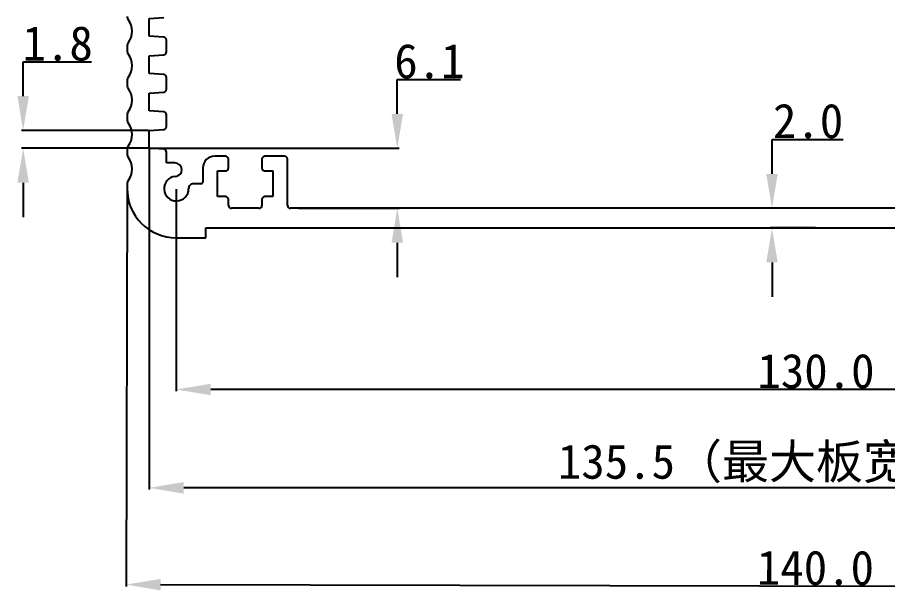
# Model space of a CAD drawing. Header units: inches. Extents: x 1067 to 1242, y 88 to 194.
# Drawn here: x 1067 to 1155.5, y 88.2 to 146.8 of the extents above; entities that cross this region are included whole.
import ezdxf

# ---------------------------------------------------------------- set-up
doc = ezdxf.new("R2010")
doc.units = ezdxf.units.IN
doc.header["$MEASUREMENT"] = 0
doc.layers.get('Defpoints').update_dxf_attribs({"color": 3, "lineweight": 5})
for name, color, linetype, lineweight in [('壳体层', 7, 'Continuous', 30), ('标注层', 7, 'Continuous', 5), ('槽宽标注', 30, 'Continuous', 5)]:
    doc.layers.add(name, color=color, linetype=linetype, lineweight=lineweight)
doc.styles.get("Standard").update_dxf_attribs({"font": 'simhei.ttf'})
doc.dimstyles.get("Standard").update_dxf_attribs({"dimtxt": 2.5, "dimasz": 2.5, "dimexe": 0.18, "dimexo": 0.0625, "dimgap": 0.09, "dimtad": 1, "dimtoh": 1, "dimdec": 1, "dimzin": 0, "dimdsep": 46, "dimtxsty": 'Standard', "dimcen": 0.09, "dimadec": 0, "dimazin": 0, "dimtfac": 1, "dimtdec": 1, "dimtofl": 0, "dimtmove": 0, "dimatfit": 3, "dimfxl": 1, "dimtolj": 1, "dimtzin": 0, "dimarcsym": 0})

# ---------------------------------------------------------------- blocks, each defined once
blk = doc.blocks.new('*D48')
at = {"layer": 'Defpoints', "color": 0, "transparency": 16777216}
for p in [(1083.193, 129.392), (1213.193, 129.392), (1083.193, 108.98)]:
    blk.add_point(p, dxfattribs=at)
at = {"layer": '标注层', "color": 0, "lineweight": -2, "transparency": 16777216}
for p, q in [((1083.193, 129.33), (1083.193, 108.8)), ((1213.193, 129.33), (1213.193, 108.8)), ((1209.693, 108.98), (1086.693, 108.98))]:
    blk.add_line(p, q, dxfattribs=at)
at = {"layer": '标注层', "color": 0, "transparency": 16777216}
for points in [[(1086.693, 109.563), (1086.693, 108.396), (1083.193, 108.98)], [(1209.693, 109.563), (1209.693, 108.396), (1213.193, 108.98)]]:
    blk.add_solid(points, dxfattribs=at)
at = {"layer": '标注层', "color": 0, "lineweight": 25, "transparency": 16777216, "insert": (1148.193, 110.839), "char_height": 3.5, "attachment_point": 5}
blk.add_mtext('\\A1;130.0', dxfattribs=at)
blk = doc.blocks.new('*D49')
at = {"layer": 'Defpoints', "color": 0, "transparency": 16777216}
for p in [(1080.443, 133.492), (1215.943, 133.492), (1080.443, 98.98)]:
    blk.add_point(p, dxfattribs=at)
at = {"layer": '槽宽标注', "color": 0, "lineweight": -2, "transparency": 16777216}
for p, q in [((1080.443, 133.43), (1080.443, 98.8)), ((1215.943, 133.43), (1215.943, 98.8)), ((1212.443, 98.98), (1083.943, 98.98))]:
    blk.add_line(p, q, dxfattribs=at)
at = {"layer": '槽宽标注', "color": 0, "transparency": 16777216}
for points in [[(1083.943, 99.563), (1083.943, 98.396), (1080.443, 98.98)], [(1212.443, 99.563), (1212.443, 98.396), (1215.943, 98.98)]]:
    blk.add_solid(points, dxfattribs=at)
at = {"layer": '槽宽标注', "color": 0, "lineweight": 25, "transparency": 16777216, "insert": (1148.193, 101.429), "char_height": 3.5, "attachment_point": 5}
blk.add_mtext('\\A1;135.5（最大板宽134.9）', dxfattribs=at)
blk = doc.blocks.new('*D50')
at = {"layer": 'Defpoints', "color": 0, "transparency": 16777216}
for p in [(1078.193, 129.733), (1218.193, 129.392), (1078.095, 89.15)]:
    blk.add_point(p, dxfattribs=at)
at = {"layer": '标注层', "color": 0, "lineweight": -2, "transparency": 16777216}
for p, q in [((1078.193, 129.671), (1078.094, 88.97)), ((1218.193, 129.33), (1218.094, 88.629)), ((1214.595, 88.818), (1081.595, 89.142))]:
    blk.add_line(p, q, dxfattribs=at)
at = {"layer": '标注层', "color": 0, "transparency": 16777216}
for points in [[(1081.596, 89.725), (1081.593, 88.558), (1078.095, 89.15)], [(1214.596, 89.401), (1214.593, 88.234), (1218.095, 88.809)]]:
    blk.add_solid(points, dxfattribs=at)
at = {"layer": '标注层', "color": 0, "lineweight": 25, "transparency": 16777216, "insert": (1148.139, 90.839), "char_height": 3.5, "attachment_point": 5, "rotation": 359.86046}
blk.add_mtext('\\A1;140.0', dxfattribs=at)
blk = doc.blocks.new('*D51')
at = {"layer": 'Defpoints', "color": 0, "transparency": 16777216}
for p in [(1067.631, 135.292), (1080.443, 135.292), (1080.443, 133.492)]:
    blk.add_point(p, dxfattribs=at)
at = {"layer": '标注层', "color": 0, "lineweight": -2, "transparency": 16777216}
for p, q in [((1067.631, 138.792), (1067.631, 142.292)), ((1067.631, 142.292), (1074.563, 142.292)), ((1080.381, 135.292), (1067.451, 135.292)), ((1080.381, 133.492), (1067.451, 133.492)), ((1067.631, 129.992), (1067.631, 126.492))]:
    blk.add_line(p, q, dxfattribs=at)
at = {"layer": '标注层', "color": 0, "transparency": 16777216}
for points in [[(1067.047, 138.792), (1068.214, 138.792), (1067.631, 135.292)], [(1067.047, 129.992), (1068.214, 129.992), (1067.631, 133.492)]]:
    blk.add_solid(points, dxfattribs=at)
at = {"layer": '标注层', "color": 0, "lineweight": 25, "transparency": 16777216, "insert": (1071.142, 144.132), "char_height": 3.5, "attachment_point": 5}
blk.add_mtext('\\A1;1.8', dxfattribs=at)
blk = doc.blocks.new('*D53')
at = {"layer": 'Defpoints', "color": 0, "transparency": 16777216}
for p in [(1080.443, 133.492), (1095.547, 127.392), (1105.646, 127.392)]:
    blk.add_point(p, dxfattribs=at)
at = {"layer": '标注层', "color": 0, "linetype": 'Continuous', "lineweight": -2, "transparency": 16777216}
for p, q in [((1105.646, 136.992), (1105.646, 140.492)), ((1105.646, 140.492), (1112.087, 140.492)), ((1080.506, 133.492), (1105.826, 133.492)), ((1095.609, 127.392), (1105.826, 127.392)), ((1105.646, 123.892), (1105.646, 120.392))]:
    blk.add_line(p, q, dxfattribs=at)
at = {"layer": '标注层', "color": 0, "transparency": 16777216}
for points in [[(1105.063, 136.992), (1106.229, 136.992), (1105.646, 133.492)], [(1105.063, 123.892), (1106.229, 123.892), (1105.646, 127.392)]]:
    blk.add_solid(points, dxfattribs=at)
at = {"layer": '标注层', "color": 0, "lineweight": 25, "transparency": 16777216, "insert": (1108.911, 142.332), "char_height": 3.5, "attachment_point": 5}
blk.add_mtext('\\A1;6.1', dxfattribs=at)
blk = doc.blocks.new('*D54')
at = {"layer": 'Defpoints', "color": 0, "transparency": 16777216}
for p in [(1148.193, 127.392), (1143.725, 125.392), (1148.193, 125.392)]:
    blk.add_point(p, dxfattribs=at)
at = {"layer": '标注层', "color": 0, "linetype": 'Continuous', "lineweight": -2, "transparency": 16777216}
for p, q in [((1143.725, 130.892), (1143.725, 134.392)), ((1143.725, 134.392), (1150.972, 134.392)), ((1148.131, 127.392), (1143.545, 127.392)), ((1148.131, 125.392), (1143.545, 125.392)), ((1143.725, 121.892), (1143.725, 118.392))]:
    blk.add_line(p, q, dxfattribs=at)
at = {"layer": '标注层', "color": 0, "transparency": 16777216}
for points in [[(1143.142, 130.892), (1144.308, 130.892), (1143.725, 127.392)], [(1143.142, 121.892), (1144.308, 121.892), (1143.725, 125.392)]]:
    blk.add_solid(points, dxfattribs=at)
at = {"layer": '标注层', "color": 0, "lineweight": 25, "transparency": 16777216, "insert": (1147.394, 136.252), "char_height": 3.5, "attachment_point": 5}
blk.add_mtext('\\A1;2.0', dxfattribs=at)

msp = doc.modelspace()

# ---------------------------------------------------------------- linework, layer by layer
at = {"layer": '壳体层', "lineweight": 25}
for p, q in [((1080.443, 146.692), (1081.914, 146.795)), ((1080.443, 144.892), (1080.443, 146.692)), ((1081.914, 144.789), (1080.443, 144.892)), ((1082.193, 143.294), (1082.193, 144.49)), ((1078.193, 143.892), (1078.193, 143.392)), ((1080.443, 142.892), (1081.914, 142.995)), ((1080.443, 141.092), (1080.443, 142.892)), ((1081.914, 140.989), (1080.443, 141.092)), ((1082.193, 139.494), (1082.193, 140.69)), ((1078.193, 140.392), (1078.193, 139.892)), ((1080.443, 139.092), (1081.914, 139.195)), ((1080.443, 137.292), (1080.443, 139.092)), ((1081.914, 137.189), (1080.443, 137.292)), ((1078.193, 136.892), (1078.193, 136.392)), ((1082.193, 135.694), (1082.193, 136.89)), ((1080.443, 135.292), (1081.914, 135.395)), ((1080.443, 133.492), (1080.443, 135.292)), ((1078.193, 133.392), (1078.193, 132.892)), ((1081.914, 133.389), (1080.443, 133.492)), ((1082.193, 132.002), (1082.193, 133.09)), ((1088.193, 132.692), (1087.093, 132.692)), ((1094.193, 132.692), (1092.193, 132.692)), ((1083.046, 132.002), (1082.193, 132.002)), ((1088.493, 131.492), (1088.493, 132.392)), ((1091.893, 132.392), (1091.893, 131.492)), ((1094.493, 127.692), (1094.493, 132.392)), ((1085.893, 131.492), (1085.893, 130.094)), ((1087.393, 128.592), (1087.393, 131.192)), ((1087.393, 131.192), (1088.193, 131.192)), ((1092.193, 131.192), (1092.993, 131.192)), ((1092.993, 131.192), (1092.993, 128.592)), ((1078.193, 129.892), (1078.193, 129.392)), ((1085.693, 129.894), (1084.943, 129.894)), ((1088.193, 128.592), (1087.393, 128.592)), ((1088.493, 127.692), (1088.493, 128.292)), ((1091.893, 128.292), (1091.893, 127.692)), ((1092.993, 128.592), (1092.193, 128.592)), ((1091.593, 127.392), (1088.793, 127.392)), ((1201.593, 127.392), (1094.793, 127.392)), ((1086.193, 124.392), (1086.193, 125.392)), ((1086.193, 125.392), (1210.193, 125.392)), ((1083.193, 124.392), (1086.193, 124.392))]:
    msp.add_line(p, q, dxfattribs=at)
for centre, radius, start, end in [((1078.693, 146.892), 0.5, 180, 216.8699), ((1076.693, 145.392), 2, 323.1301, 36.8699), ((1078.693, 143.892), 0.5, 143.1301, 180), ((1081.893, 144.49), 0.3, 0, 86), ((1078.693, 143.392), 0.5, 180, 216.8699), ((1081.893, 143.294), 0.3, 274, 360), ((1076.693, 141.892), 2, 323.1301, 36.8699), ((1078.693, 140.392), 0.5, 143.1301, 180), ((1081.893, 140.69), 0.3, 0, 86), ((1078.693, 139.892), 0.5, 180, 216.8699), ((1076.693, 138.392), 2, 323.1301, 36.8699), ((1081.893, 139.494), 0.3, 274, 360), ((1078.693, 136.892), 0.5, 143.1301, 180), ((1081.893, 136.89), 0.3, 0, 86), ((1078.693, 136.392), 0.5, 180, 216.8699), ((1076.693, 134.892), 2, 323.1301, 36.8699), ((1081.893, 135.694), 0.3, 274, 360), ((1078.693, 133.392), 0.5, 143.1301, 180), ((1078.693, 132.892), 0.5, 180, 216.8699), ((1081.893, 133.09), 0.3, 0, 86), ((1087.093, 131.492), 1.2, 90, 180), ((1088.193, 132.392), 0.3, 360, 90), ((1092.193, 132.392), 0.3, 90, 180), ((1094.193, 132.392), 0.3, 360, 90), ((1076.693, 131.392), 2, 323.1301, 36.8699), ((1083.072, 131.32), 0.682, 272.26116, 92.26116), ((1088.193, 131.492), 0.3, 270, 360), ((1092.193, 131.492), 0.3, 180, 270), ((1078.693, 129.892), 0.5, 143.1301, 180), ((1083.193, 129.392), 1.25, 94.31666, 0.06866), ((1085.693, 130.094), 0.2, 270, 0), ((1083.193, 129.392), 5, 180, 270), ((1084.943, 129.394), 0.5, 90, 180.06866), ((1088.193, 128.292), 0.3, 360, 90), ((1092.193, 128.292), 0.3, 90, 180), ((1088.793, 127.692), 0.3, 180, 270), ((1091.593, 127.692), 0.3, 270, 0), ((1094.793, 127.692), 0.3, 180, 270)]:
    msp.add_arc(centre, radius, start, end, dxfattribs=at)

# ---------------------------------------------------------------- dimensions: what is measured, and where the dimension line sits
at = {"layer": '标注层', "lineweight": 25}
dim = msp.add_linear_dim(base=(1067.631, 135.292), p1=(1080.443, 133.492), p2=(1080.443, 135.292), angle=90, dimstyle='Standard', override={"dimtxt": 3.5, "dimasz": 3.5}, dxfattribs=at)
dim.commit()
dim.dimension.update_dxf_attribs({"geometry": '*D51', "text_midpoint": (1071.142, 144.132)})
for base, p1, p2, angle, override, picture, middle, dimtype in [((1105.646, 127.392), (1080.443, 133.492), (1095.547, 127.392), 90, {"dimtxt": 3.5, "dimasz": 3.5, "dimfxl": 0.3, "dimarcsym": 1}, '*D53', (1108.911, 140.492), 160), ((1143.725, 125.392), (1148.193, 127.392), (1148.193, 125.392), 90, {"dimtxt": 3.5, "dimasz": 3.5, "dimfxl": 0.3, "dimarcsym": 1}, '*D54', (1147.394, 134.392), 160), ((1078.095, 89.15), (1218.193, 129.392), (1078.193, 129.733), 179.86046, {"dimtxt": 3.5, "dimasz": 3.5, "dimtmove": 0}, '*D50', (1148.134, 88.98), 161)]:
    dim = msp.add_linear_dim(base=base, p1=p1, p2=p2, angle=angle, dimstyle='Standard', override=override, dxfattribs=at)
    dim.commit()
    dim.dimension.update_dxf_attribs({"geometry": picture, "text_midpoint": middle, "dimtype": dimtype})
dim = msp.add_linear_dim(base=(1083.193, 108.98), p1=(1213.193, 129.392), p2=(1083.193, 129.392), dimstyle='Standard', override={"dimtxt": 3.5, "dimasz": 3.5, "dimtmove": 0}, dxfattribs=at)
dim.commit()
dim.dimension.update_dxf_attribs({"geometry": '*D48', "text_midpoint": (1148.193, 108.98), "dimtype": 160})
at = {"layer": '槽宽标注', "lineweight": 25}
dim = msp.add_linear_dim(base=(1080.443, 98.98), p1=(1215.943, 133.492), p2=(1080.443, 133.492), text='<>（最大板宽134.9）', dimstyle='Standard', override={"dimtxt": 3.5, "dimasz": 3.5, "dimtmove": 0}, dxfattribs=at)
dim.commit()
dim.dimension.update_dxf_attribs({"geometry": '*D49', "text_midpoint": (1148.193, 98.98), "dimtype": 160})

doc.saveas('drawing.dxf')
